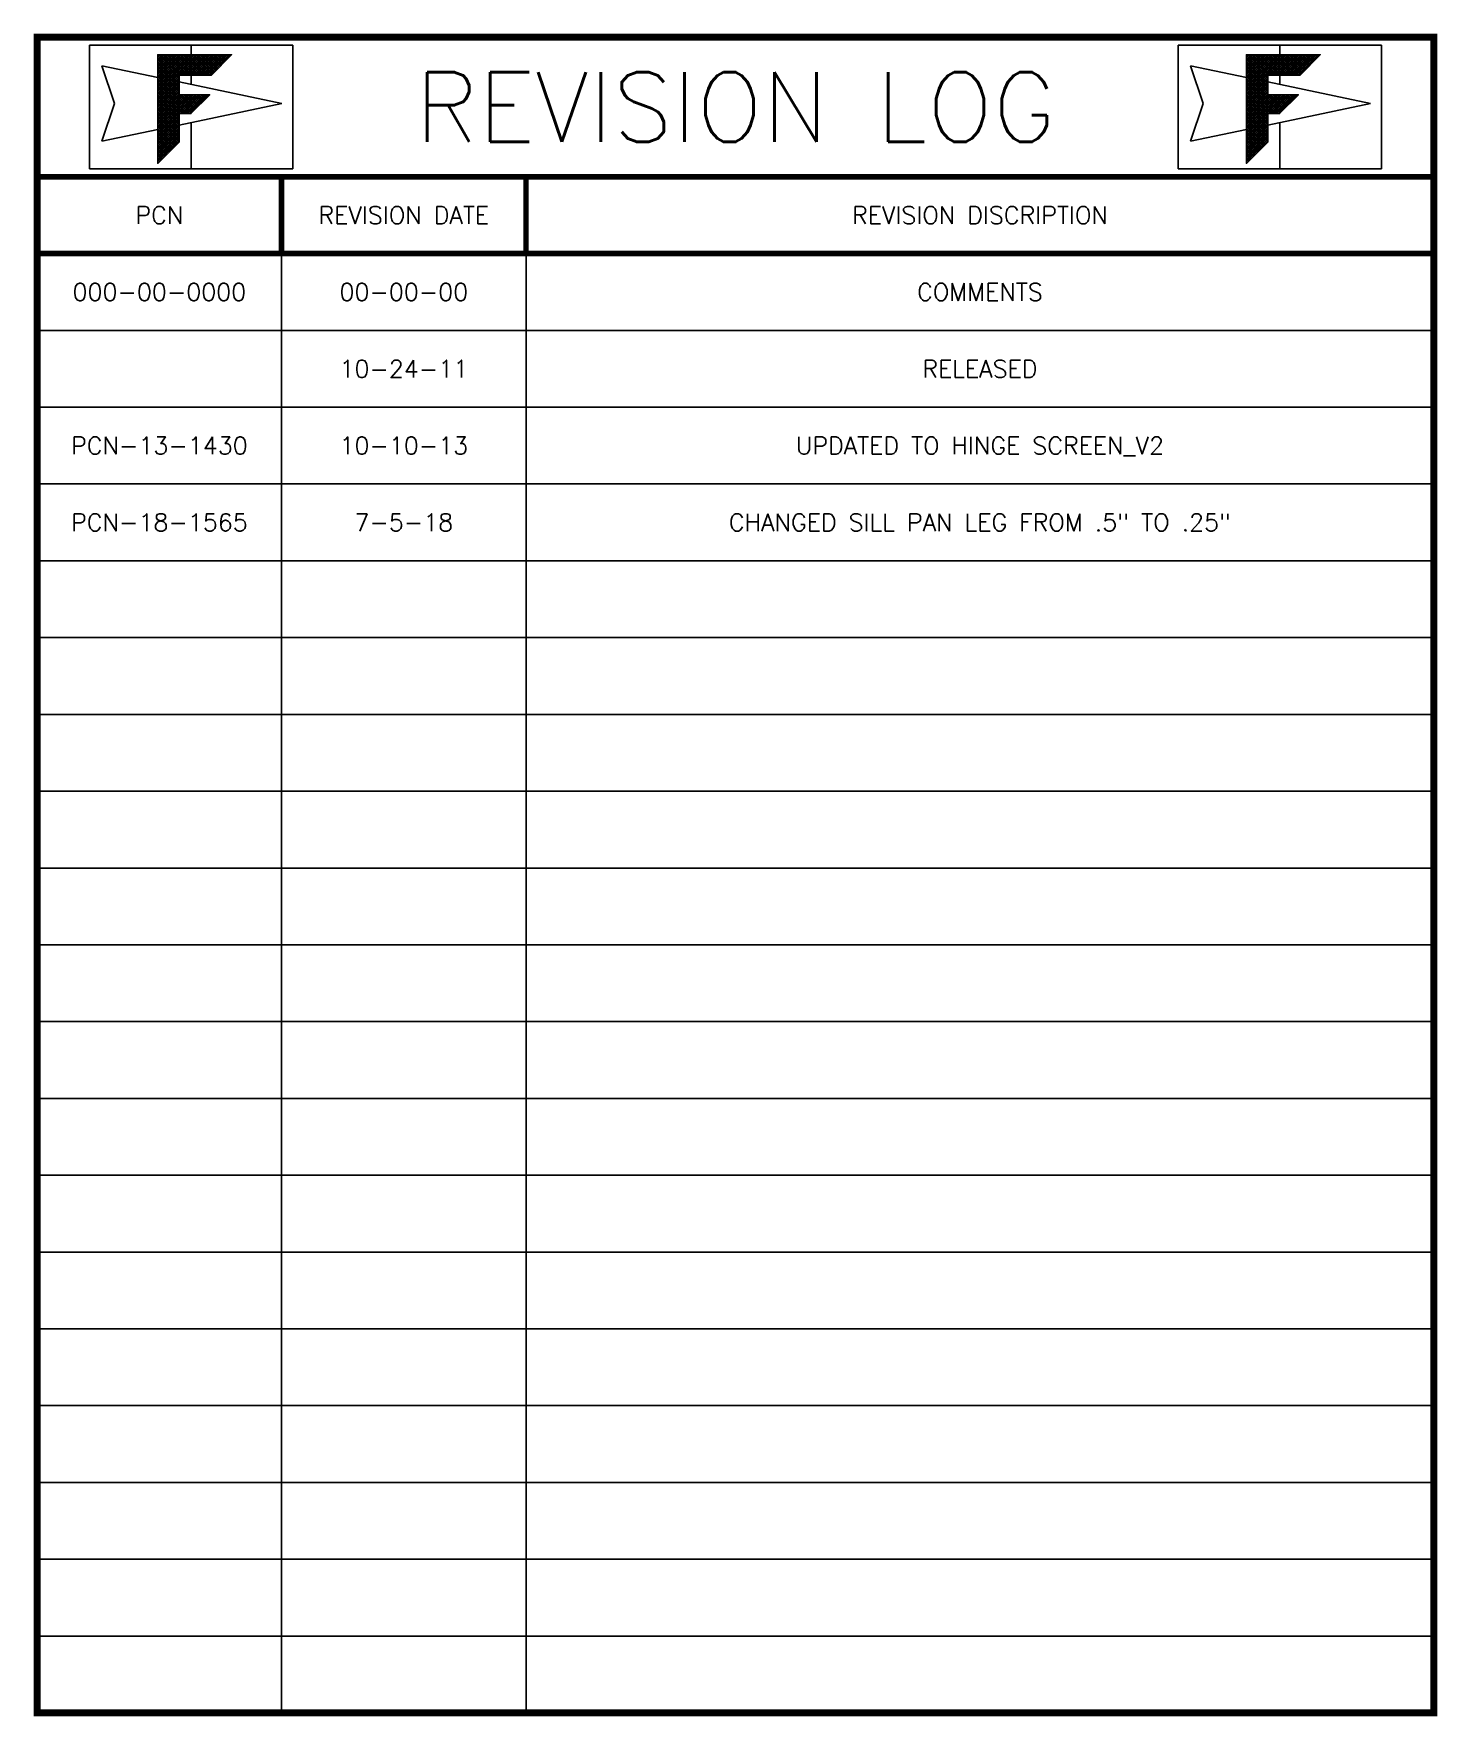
# Model space of a CAD drawing. Extents: x -7.4 to 79.9, y -10.6 to 40.1.
# Drawn here: x 59.84 to 79.94, y 13.97 to 38.07 of the extents above; entities that cross this region are included whole.
import ezdxf
from ezdxf.enums import TextEntityAlignment as Align

# ---------------------------------------------------------------- set-up
doc = ezdxf.new("R2010")
doc.units = 0
doc.header["$LTSCALE"] = 0.25
doc.header["$MEASUREMENT"] = 0
doc.layers.get('0').update_dxf_attribs({"linetype": 'CONTINUOUS'})
doc.layers.add('REVISION LOG', color=7, linetype='CONTINUOUS')
doc.styles.get("Standard").update_dxf_attribs({"font": 'simplex.shx'})

# ---------------------------------------------------------------- blocks, each defined once
blk = doc.blocks.new('*X1')
at = {"color": 0}
for p, q in [((7.2329, 10.2346), (7.4628, 10.4645)), ((7.2329, 10.2452), (7.4522, 10.4645)), ((7.2329, 10.2558), (7.4416, 10.4645)), ((7.2329, 10.2664), (7.431, 10.4645)), ((7.2329, 10.277), (7.4204, 10.4645)), ((7.2329, 10.2876), (7.4098, 10.4645)), ((7.2329, 10.2982), (7.3992, 10.4645)), ((7.2329, 10.3089), (7.3886, 10.4645)), ((7.2329, 10.3195), (7.378, 10.4645)), ((7.2329, 10.3301), (7.3674, 10.4645)), ((7.2329, 10.3407), (7.3568, 10.4645)), ((7.2329, 10.3513), (7.3462, 10.4645)), ((7.2329, 10.3619), (7.3356, 10.4645)), ((7.2329, 10.3725), (7.325, 10.4645)), ((7.2329, 10.3831), (7.3143, 10.4645)), ((7.2329, 10.3937), (7.3037, 10.4645)), ((7.2329, 10.4043), (7.2931, 10.4645)), ((7.2329, 10.4149), (7.2825, 10.4645)), ((7.2329, 10.4255), (7.2719, 10.4645)), ((7.2329, 10.4361), (7.2613, 10.4645)), ((7.2329, 10.4467), (7.2507, 10.4645)), ((7.2329, 10.4573), (7.2401, 10.4645)), ((7.3549, 10.3369), (7.2329, 10.4589)), ((7.3549, 10.3263), (7.2329, 10.4483)), ((7.3549, 10.3157), (7.2329, 10.4377)), ((7.3549, 10.3051), (7.2329, 10.4271)), ((7.3549, 10.2945), (7.2329, 10.4164)), ((7.3549, 10.3475), (7.2379, 10.4645)), ((7.3646, 10.3484), (7.2485, 10.4645)), ((7.3752, 10.3484), (7.2591, 10.4645)), ((7.3858, 10.3484), (7.2697, 10.4645)), ((7.3965, 10.3484), (7.2803, 10.4645)), ((7.4071, 10.3484), (7.2909, 10.4645)), ((7.4177, 10.3484), (7.3015, 10.4645)), ((7.4283, 10.3484), (7.3122, 10.4645)), ((7.4389, 10.3484), (7.3228, 10.4645)), ((7.4495, 10.3484), (7.3334, 10.4645)), ((7.4601, 10.3484), (7.344, 10.4645)), ((7.4707, 10.3484), (7.3546, 10.4645)), ((7.3573, 10.3484), (7.4734, 10.4645)), ((7.4813, 10.3484), (7.3652, 10.4645)), ((7.3679, 10.3484), (7.4841, 10.4645)), ((7.4919, 10.3484), (7.3758, 10.4645)), ((7.3785, 10.3484), (7.4947, 10.4645)), ((7.5025, 10.3484), (7.3864, 10.4645)), ((7.3892, 10.3484), (7.5053, 10.4645)), ((7.5131, 10.3484), (7.397, 10.4645)), ((7.3998, 10.3484), (7.5159, 10.4645)), ((7.5237, 10.3484), (7.4076, 10.4645)), ((7.4104, 10.3484), (7.5265, 10.4645)), ((7.5343, 10.3484), (7.4182, 10.4645)), ((7.421, 10.3484), (7.5371, 10.4645)), ((7.5422, 10.3511), (7.4288, 10.4645)), ((7.4316, 10.3484), (7.5477, 10.4645)), ((7.5476, 10.3564), (7.4394, 10.4645)), ((7.4422, 10.3484), (7.5583, 10.4645)), ((7.5529, 10.3617), (7.45, 10.4645)), ((7.4528, 10.3484), (7.5689, 10.4645)), ((7.5582, 10.367), (7.4606, 10.4645)), ((7.4634, 10.3484), (7.5795, 10.4645)), ((7.5635, 10.3723), (7.4713, 10.4645)), ((7.474, 10.3484), (7.5901, 10.4645)), ((7.5688, 10.3776), (7.4819, 10.4645)), ((7.4846, 10.3484), (7.6007, 10.4645)), ((7.5741, 10.3829), (7.4925, 10.4645)), ((7.4952, 10.3484), (7.6113, 10.4645)), ((7.5794, 10.3882), (7.5031, 10.4645)), ((7.5058, 10.3484), (7.6219, 10.4645)), ((7.5847, 10.3935), (7.5137, 10.4645)), ((7.5164, 10.3484), (7.6325, 10.4645)), ((7.59, 10.3988), (7.5243, 10.4645)), ((7.527, 10.3484), (7.6432, 10.4645)), ((7.5953, 10.4041), (7.5349, 10.4645)), ((7.5376, 10.3484), (7.6538, 10.4645)), ((7.6006, 10.4094), (7.5455, 10.4645)), ((7.6059, 10.4147), (7.5561, 10.4645)), ((7.6112, 10.42), (7.5667, 10.4645)), ((7.6165, 10.4253), (7.5773, 10.4645)), ((7.6218, 10.4306), (7.5879, 10.4645)), ((7.6271, 10.4359), (7.5985, 10.4645)), ((7.6324, 10.4412), (7.6091, 10.4645)), ((7.6377, 10.4465), (7.6197, 10.4645)), ((7.643, 10.4519), (7.6304, 10.4645)), ((7.6483, 10.4572), (7.641, 10.4645)), ((7.6536, 10.4625), (7.6516, 10.4645)), ((7.3549, 10.2839), (7.2329, 10.4058)), ((7.3549, 10.2733), (7.2329, 10.3952)), ((7.3549, 10.2627), (7.2329, 10.3846)), ((7.3549, 10.2521), (7.2329, 10.374)), ((7.3549, 10.2415), (7.2329, 10.3634)), ((7.4404, 10.1454), (7.2329, 10.3528)), ((7.2329, 10.224), (7.3549, 10.3459)), ((7.4351, 10.1401), (7.2329, 10.3422)), ((7.2329, 10.2134), (7.3549, 10.3353)), ((7.4298, 10.1348), (7.2329, 10.3316)), ((7.2329, 10.2028), (7.3549, 10.3247)), ((7.4245, 10.1295), (7.2329, 10.321)), ((7.2329, 10.1922), (7.3549, 10.3141)), ((7.4159, 10.1274), (7.2329, 10.3104)), ((7.2329, 10.1816), (7.3549, 10.3035)), ((7.4053, 10.1274), (7.2329, 10.2998)), ((7.2329, 10.171), (7.3549, 10.2929)), ((7.3947, 10.1274), (7.2329, 10.2892)), ((7.2329, 10.1604), (7.3549, 10.2823)), ((7.3841, 10.1274), (7.2329, 10.2786)), ((7.2329, 10.1498), (7.3549, 10.2717)), ((7.3735, 10.1274), (7.2329, 10.268)), ((7.2329, 10.1391), (7.3549, 10.2611)), ((7.3629, 10.1274), (7.2329, 10.2574)), ((7.2329, 10.1285), (7.3549, 10.2505)), ((7.3549, 10.1248), (7.2329, 10.2467)), ((7.2329, 10.1179), (7.3549, 10.2399)), ((7.3549, 10.1142), (7.2329, 10.2361)), ((7.2329, 10.0119), (7.4571, 10.236)), ((7.2329, 10.0225), (7.4465, 10.236)), ((7.2329, 10.0331), (7.4359, 10.236)), ((7.2329, 10.0437), (7.4253, 10.236)), ((7.2329, 10.0543), (7.4147, 10.236)), ((7.2329, 10.0649), (7.4041, 10.236)), ((7.2329, 10.0755), (7.3935, 10.236)), ((7.2329, 10.0861), (7.3828, 10.236)), ((7.2329, 10.0967), (7.3722, 10.236)), ((7.2329, 10.1073), (7.3616, 10.236)), ((7.3549, 10.1036), (7.2329, 10.2255)), ((7.3591, 10.1274), (7.4677, 10.236)), ((7.4457, 10.1507), (7.3603, 10.236)), ((7.3697, 10.1274), (7.4783, 10.236)), ((7.451, 10.156), (7.3709, 10.236)), ((7.3803, 10.1274), (7.4889, 10.236)), ((7.4563, 10.1613), (7.3815, 10.236)), ((7.3909, 10.1274), (7.4995, 10.236)), ((7.4616, 10.1666), (7.3921, 10.236)), ((7.4015, 10.1274), (7.5101, 10.236)), ((7.4669, 10.1719), (7.4028, 10.236)), ((7.4121, 10.1274), (7.5207, 10.236)), ((7.4722, 10.1772), (7.4134, 10.236)), ((7.4775, 10.1825), (7.424, 10.236)), ((7.4828, 10.1878), (7.4346, 10.236)), ((7.4881, 10.1931), (7.4452, 10.236)), ((7.4934, 10.1984), (7.4558, 10.236)), ((7.4987, 10.2037), (7.4664, 10.236)), ((7.504, 10.209), (7.477, 10.236)), ((7.5093, 10.2143), (7.4876, 10.236)), ((7.5146, 10.2196), (7.4982, 10.236)), ((7.5199, 10.2249), (7.5088, 10.236)), ((7.5252, 10.2302), (7.5194, 10.236)), ((7.5305, 10.2355), (7.53, 10.236)), ((7.3549, 10.093), (7.2329, 10.2149)), ((7.3549, 10.0824), (7.2329, 10.2043)), ((7.3549, 10.0718), (7.2329, 10.1937)), ((7.3549, 10.0612), (7.2329, 10.1831)), ((7.3549, 10.0506), (7.2329, 10.1725)), ((7.3549, 10.0399), (7.2329, 10.1619)), ((7.3549, 10.0293), (7.2329, 10.1513)), ((7.3549, 10.0187), (7.2329, 10.1407)), ((7.3549, 10.0081), (7.2329, 10.1301)), ((7.2329, 10.0013), (7.3549, 10.1232)), ((7.3549, 9.9975), (7.2329, 10.1195)), ((7.2329, 9.9907), (7.3549, 10.1126)), ((7.3549, 9.9869), (7.2329, 10.1089)), ((7.2329, 9.98), (7.3549, 10.102)), ((7.3549, 9.9763), (7.2329, 10.0983)), ((7.2329, 9.9694), (7.3549, 10.0914)), ((7.3549, 9.9657), (7.2329, 10.0876)), ((7.2329, 9.9588), (7.3549, 10.0808)), ((7.3501, 9.9599), (7.2329, 10.077)), ((7.2329, 9.9482), (7.3549, 10.0702)), ((7.3448, 9.9546), (7.2329, 10.0664)), ((7.2329, 9.9376), (7.3549, 10.0596)), ((7.3395, 9.9493), (7.2329, 10.0558)), ((7.2329, 9.927), (7.3549, 10.049)), ((7.3342, 9.944), (7.2329, 10.0452)), ((7.2329, 9.9164), (7.3549, 10.0383)), ((7.3289, 9.9387), (7.2329, 10.0346)), ((7.2329, 9.9058), (7.3549, 10.0277)), ((7.3236, 9.9334), (7.2329, 10.024)), ((7.2329, 9.8952), (7.3549, 10.0171)), ((7.3183, 9.9281), (7.2329, 10.0134)), ((7.2329, 9.8846), (7.3549, 10.0065)), ((7.313, 9.9228), (7.2329, 10.0028)), ((7.2329, 9.874), (7.3549, 9.9959)), ((7.3077, 9.9175), (7.2329, 9.9922)), ((7.2329, 9.8634), (7.3549, 9.9853)), ((7.3024, 9.9122), (7.2329, 9.9816)), ((7.2329, 9.8528), (7.3549, 9.9747)), ((7.2971, 9.9069), (7.2329, 9.971)), ((7.2918, 9.9015), (7.2329, 9.9604)), ((7.2865, 9.8962), (7.2329, 9.9498)), ((7.2811, 9.8909), (7.2329, 9.9392)), ((7.2758, 9.8856), (7.2329, 9.9285)), ((7.2705, 9.8803), (7.2329, 9.9179)), ((7.2652, 9.875), (7.2329, 9.9073)), ((7.2599, 9.8697), (7.2329, 9.8967)), ((7.2546, 9.8644), (7.2329, 9.8861)), ((7.2493, 9.8591), (7.2329, 9.8755)), ((7.244, 9.8538), (7.2329, 9.8649)), ((7.2387, 9.8485), (7.2329, 9.8543)), ((7.2334, 9.8432), (7.2329, 9.8437))]:
    blk.add_line(p, q, dxfattribs=at)

msp = doc.modelspace()

# ---------------------------------------------------------------- linework, layer by layer
at = {"layer": 'REVISION LOG', "color": 151}
for p, q in [((60.642, 37.909), (63.553, 37.909)), ((60.642, 37.909), (60.642, 36.139)), ((62.097, 37.909), (62.097, 37.771)), ((63.553, 37.909), (63.553, 36.139)), ((76.23, 37.909), (79.142, 37.909)), ((76.23, 37.909), (76.23, 36.139)), ((77.686, 37.909), (77.686, 37.771)), ((79.142, 37.909), (79.142, 36.139)), ((62.097, 37.48), (62.097, 37.347)), ((77.686, 37.48), (77.686, 37.347)), ((62.097, 36.801), (62.097, 36.139)), ((77.686, 36.801), (77.686, 36.139)), ((60.642, 36.139), (63.553, 36.139)), ((76.23, 36.139), (79.142, 36.139))]:
    msp.add_line(p, q, dxfattribs=at)
at = {"layer": 'REVISION LOG', "color": 1}
for p, q in [((61.619, 37.447), (60.82, 37.615)), ((60.82, 37.615), (61, 37.074)), ((77.208, 37.447), (76.409, 37.615)), ((76.409, 37.615), (76.589, 37.074)), ((63.394, 37.074), (61.924, 37.383)), ((78.983, 37.074), (77.513, 37.383)), ((61, 37.074), (60.82, 36.532)), ((63.394, 37.074), (61.924, 36.765)), ((76.589, 37.074), (76.409, 36.532)), ((78.983, 37.074), (77.513, 36.765)), ((61.619, 36.701), (60.82, 36.532)), ((77.208, 36.701), (76.409, 36.532))]:
    msp.add_line(p, q, dxfattribs=at)
at = {"layer": 'REVISION LOG'}
for p, q in [((66.892, 36.024), (66.892, 14.024)), ((63.392, 34.924), (63.392, 14.024)), ((59.892, 33.824), (79.892, 33.824)), ((59.892, 32.724), (79.892, 32.724)), ((59.892, 31.624), (79.892, 31.624)), ((59.892, 30.524), (79.892, 30.524)), ((59.892, 29.424), (79.892, 29.424)), ((59.892, 28.324), (79.892, 28.324)), ((59.892, 27.224), (79.892, 27.224)), ((59.892, 26.124), (79.892, 26.124)), ((59.892, 25.024), (79.892, 25.024)), ((59.892, 23.924), (79.892, 23.924)), ((59.892, 22.824), (79.892, 22.824)), ((59.892, 21.724), (79.892, 21.724)), ((59.892, 20.624), (79.892, 20.624)), ((59.892, 19.524), (79.892, 19.524)), ((59.892, 18.424), (79.892, 18.424)), ((59.892, 17.324), (79.892, 17.324)), ((59.892, 16.224), (79.892, 16.224)), ((59.892, 15.124), (79.892, 15.124))]:
    msp.add_line(p, q, dxfattribs=at)
at = {"layer": 'REVISION LOG', "const_width": 0.1}
msp.add_lwpolyline([(79.892, 14.024), (79.892, 38.024), (59.892, 38.024), (59.892, 14.024), (79.892, 14.024), (79.892, 14.024)], close=True, dxfattribs=at)
at = {"layer": 'REVISION LOG', "color": 151}
for points in [[(61.924, 36.521), (61.924, 36.928), (62.093, 36.928), (61.924, 36.928), (61.924, 36.521), (61.619, 36.216), (61.619, 37.771), (62.676, 37.771), (62.386, 37.48), (61.924, 37.48), (61.924, 37.199), (62.364, 37.199), (61.924, 37.199), (61.924, 37.48), (62.386, 37.48), (62.676, 37.771), (61.619, 37.771), (61.619, 36.216), (61.924, 36.521), (61.924, 36.928), (62.093, 36.928), (62.364, 37.199), (61.924, 37.199), (61.924, 37.48), (62.386, 37.48), (62.676, 37.771), (61.619, 37.771), (61.619, 36.216)], [(77.513, 36.521), (77.513, 36.928), (77.682, 36.928), (77.513, 36.928), (77.513, 36.521), (77.208, 36.216), (77.208, 37.771), (78.265, 37.771), (77.975, 37.48), (77.513, 37.48), (77.513, 37.199), (77.953, 37.199), (77.513, 37.199), (77.513, 37.48), (77.975, 37.48), (78.265, 37.771), (77.208, 37.771), (77.208, 36.216), (77.513, 36.521), (77.513, 36.928), (77.682, 36.928), (77.953, 37.199), (77.513, 37.199), (77.513, 37.48), (77.975, 37.48), (78.265, 37.771), (77.208, 37.771), (77.208, 36.216)]]:
    msp.add_lwpolyline(points, close=True, dxfattribs=at)
at = {"layer": 'REVISION LOG', "const_width": 0.08}
for points in [[(59.892, 36.024), (79.892, 36.024)], [(63.392, 36.024), (63.392, 34.924)], [(66.892, 36.024), (66.892, 34.924)], [(59.892, 34.924), (79.892, 34.924)]]:
    msp.add_lwpolyline(points, dxfattribs=at)

# ---------------------------------------------------------------- block references
at = {"layer": 'REVISION LOG', "color": 151, "xscale": 2.5, "yscale": 2.5, "zscale": 2.5}
for p in [(43.537, 11.609), (59.126, 11.609)]:
    msp.add_blockref('*X1', p, dxfattribs=at)

# ---------------------------------------------------------------- texts
at = {"layer": 'REVISION LOG'}
for s, height, p in [('REVISION LOG', 1, (69.892, 37.024)), ('PCN', 0.25, (61.642, 35.474)), ('REVISION DATE', 0.25, (65.142, 35.474)), ('REVISION DISCRIPTION', 0.25, (73.392, 35.474)), ('000-00-0000', 0.25, (61.642, 34.374)), ('00-00-00', 0.25, (65.142, 34.374)), ('COMMENTS', 0.25, (73.392, 34.374)), ('10-24-11', 0.25, (65.142, 33.274)), ('RELEASED', 0.25, (73.392, 33.274)), ('PCN-13-1430', 0.25, (61.642, 32.174)), ('10-10-13', 0.25, (65.142, 32.174)), ('UPDATED TO HINGE SCREEN_V2', 0.25, (73.392, 32.174)), ('PCN-18-1565', 0.25, (61.642, 31.074)), ('7-5-18', 0.25, (65.142, 31.074)), ('CHANGED SILL PAN LEG FROM .5" TO .25"', 0.25, (73.392, 31.074))]:
    msp.add_text(s, height=height, dxfattribs=at).set_placement(p, align=Align.MIDDLE_CENTER)

doc.saveas('drawing.dxf')
